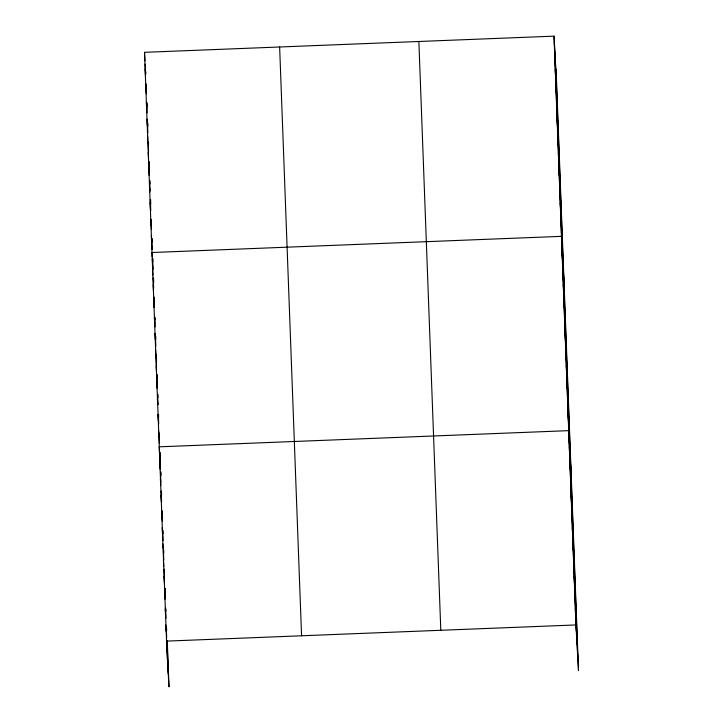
<?xml version="1.0" encoding="UTF-8"?>
<svg xmlns="http://www.w3.org/2000/svg" width="723" height="723" viewBox="0 0 723 723"><rect width="100%" height="100%" fill="white"/><g stroke="black" fill="none" stroke-linecap="round" stroke-linejoin="round"><path stroke-width="1.08" d="M166.787 647.465L144.501 52.327L554.008 36.15L556.565 81.88L578.499 670.673L575.942 624.943L554.008 36.15M575.942 624.943L166.435 641.12L168.992 686.85L167.257 640.433M554.631 52.833L554.984 59.178M555.255 69.516L555.607 75.861M555.879 86.2L556.231 92.544M556.502 102.883L556.855 109.227M557.117 119.566L557.478 125.91M557.74 136.249L558.093 142.585M558.364 152.924L558.716 159.268M558.987 169.607L559.34 175.951M559.602 186.29L559.964 192.634M560.226 202.973L560.578 209.318M560.849 219.656L561.202 226.001M564.021 282.069L561.473 236.34L151.957 252.517L152.192 256.746M562.069 252.535L562.431 258.879M562.675 268.721L563.027 275.065M563.28 284.916L563.633 291.261M563.877 301.111L564.238 307.447M564.482 317.298L564.835 323.642M565.088 333.493L565.44 339.837M565.693 349.679L566.046 356.023M566.29 365.874L566.651 372.218M566.895 382.069L567.248 388.414M567.501 398.256L567.853 404.6M568.106 414.451L568.459 420.795M571.26 476.367L568.703 430.646L159.196 446.823L160.154 463.994M569.308 446.832L569.661 453.176M569.914 463.027L570.266 469.372M570.519 479.213L570.872 485.558M571.116 495.409L571.477 501.753M571.721 511.604L572.074 517.948M572.327 527.79L572.679 534.134M572.923 543.985L573.285 550.33M573.529 560.18L573.881 566.516M574.134 576.367L574.487 582.711M574.74 592.562L575.092 598.906M575.336 608.748L575.698 615.092M144.501 52.327L144.98 60.84M145.16 64.085L145.703 73.9M145.124 69.01L145.477 75.355M145.748 85.694L146.1 92.038M146.362 102.377L146.724 108.721M146.986 119.06L147.338 125.404M147.609 135.743L147.844 139.973M148.233 152.426L148.586 158.771M148.848 169.11L149.209 175.454M149.471 185.793L149.824 192.137M150.095 202.476L150.447 208.82M150.718 219.159L151.071 225.495M151.333 235.834L151.694 242.178M152.309 258.861L152.915 269.697M153.348 277.442L153.665 283.018M152.562 268.712L152.915 275.056M153.168 284.907L153.52 291.252M153.764 301.093L154.126 307.438M154.37 317.289L154.722 323.633M154.975 333.484L155.328 339.819M155.572 349.67L155.933 356.014M156.177 365.865L156.53 372.209M156.783 382.051L157.135 388.396M157.388 398.246L157.741 404.591M157.985 414.442L158.346 420.786M158.59 430.628L158.943 436.972M160.587 471.739L160.777 475.092M159.801 463.018L160.154 469.354M160.398 479.204L160.759 485.549M161.003 495.4L161.356 501.744M161.609 511.586L161.961 517.93M162.214 527.781L162.567 534.125M162.811 543.976L163.046 548.206M163.416 560.162L163.769 566.507M164.022 576.358L164.374 582.702M164.618 592.553L164.98 598.888M165.224 608.739L165.576 615.083M165.829 624.934L166.182 631.278M555.842 68.884L577.776 657.677M555.092 55.49L577.026 644.283M554.369 42.494L576.294 631.287M418.87 41.491L440.804 630.284M279.638 46.995L301.572 635.788M146.326 85.061L146.417 87.284M146.995 102.856L147.121 106.191M147.736 122.874L147.863 126.209M148.441 141.78L148.567 145.115M149.191 161.798L149.318 165.133M149.896 180.705L150.013 184.04M150.601 199.611L150.764 204.058M151.342 219.629L151.469 222.973M152.047 238.536L152.173 241.88M152.797 258.554L152.915 261.898M153.493 277.469L153.619 280.804M154.225 297.126L154.351 300.361M154.993 317.632L155.074 319.792M155.68 335.987L155.797 339.223M156.403 355.418L156.52 358.653M157.126 374.848L157.243 378.084M157.849 394.279L157.966 397.514M158.608 414.785L158.689 416.945M159.295 433.131L159.412 436.376M160.018 452.562L160.135 455.806M160.741 471.992L160.868 475.237M161.464 491.423L161.591 494.668M162.232 511.938L162.314 514.098M162.91 530.284L163.037 533.529M163.633 549.715L163.76 552.959M164.365 569.146L164.483 572.381M165.088 588.576L165.206 591.812M165.847 609.082L165.929 611.242M166.534 627.437L166.652 630.673M167.058 641.473L168.26 673.854M145.585 71.667L145.666 73.891M146.037 83.904L146.407 93.918M146.742 102.811L147.112 112.824M147.483 122.829L147.863 132.842M148.188 141.735L148.567 151.749M148.938 161.753L149.309 171.767M149.643 180.66L150.013 190.673M150.348 199.566L150.764 210.691M151.089 219.584L151.469 229.598M151.794 238.5L152.21 249.616M152.544 258.518L152.915 268.522M153.276 278.337L153.638 288.052M153.999 297.768L154.37 307.483M154.731 317.198L155.093 326.913M155.454 336.629L155.816 346.344M156.132 354.975L156.539 365.775M156.855 374.406L157.262 385.205M157.623 394.921L157.985 404.636M158.346 414.351L158.708 424.067M159.069 433.782L159.431 443.497M159.756 452.128L160.154 462.928M160.479 471.559L160.877 482.349M161.202 490.989L161.6 501.78M161.925 510.42L162.323 521.211M162.684 530.926L163.046 540.641M163.407 550.357L163.778 560.072M164.139 569.787L164.501 579.503M164.817 588.142L165.224 598.933M165.54 607.573L165.947 618.364M166.308 628.079L166.67 637.794M166.787 641.03L167.51 660.461"/></g></svg>
